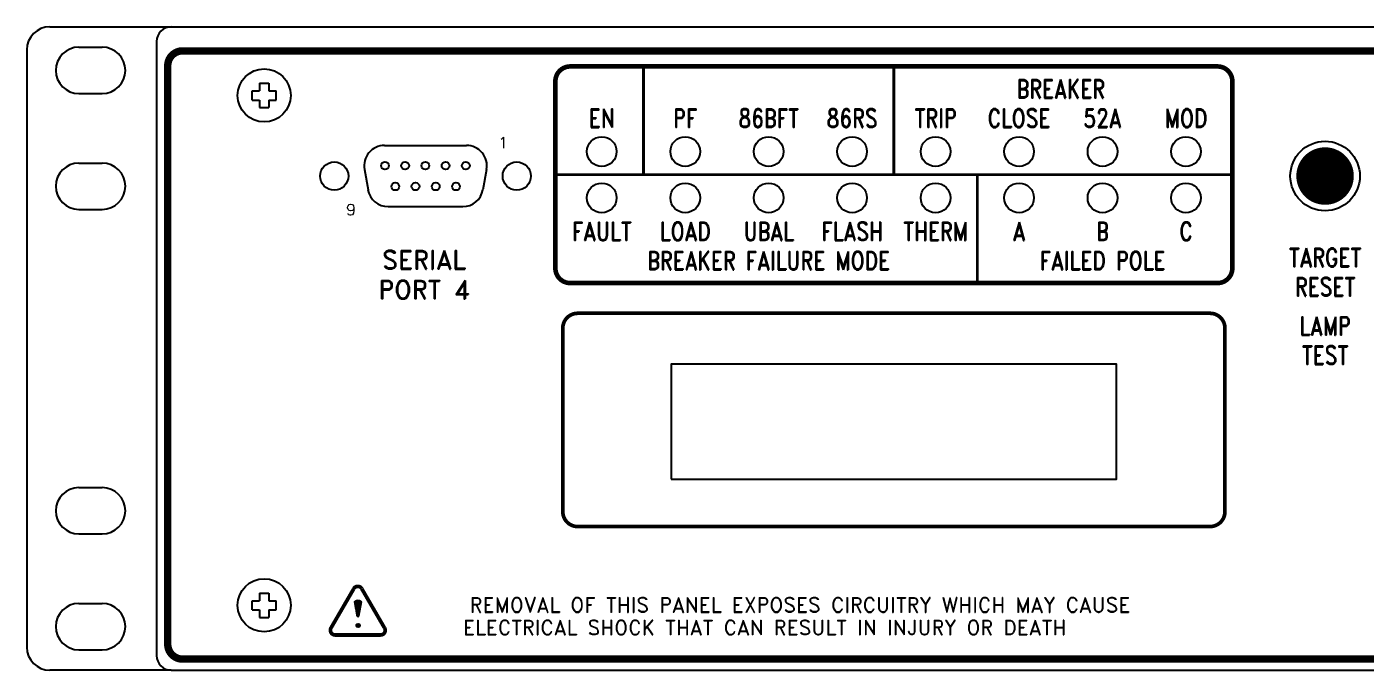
# Model space of a CAD drawing. Extents: x 2.2 to 21.2, y 6.6 to 10.5.
# Drawn here: x 2.25 to 9.47, y 7.02 to 10.49 of the extents above; entities that cross this region are included whole.
import ezdxf
from ezdxf.enums import TextEntityAlignment as Align

# ---------------------------------------------------------------- set-up
doc = ezdxf.new("R2010")
doc.units = 0
doc.header["$MEASUREMENT"] = 0
doc.layers.get('0').update_dxf_attribs({"linetype": 'CONTINUOUS'})
doc.styles.add('ROMAND', font='ROMAND', dxfattribs={"width": 0.875})
doc.styles.add('ROMANS', font='ROMANS')

msp = doc.modelspace()

# ---------------------------------------------------------------- linework, layer by layer
for p, q in [((2.375, 10.49), (3.03, 10.49)), ((2.5315, 10.38), (2.6565, 10.38)), ((2.5315, 10.13), (2.6565, 10.13)), ((2.5315, 9.755), (2.6565, 9.755)), ((2.5315, 9.505), (2.6565, 9.505)), ((2.5315, 8.005), (2.6565, 8.005)), ((2.5315, 7.755), (2.6565, 7.755)), ((2.5315, 7.38), (2.6565, 7.38)), ((2.5315, 7.13), (2.6565, 7.13)), ((3.029, 7.02), (20.471, 7.02))]:
    msp.add_line(p, q)
at = {"extrusion": (0, 1, 0)}
for p, q in [((3.03, 10.49), (20.47, 10.49)), ((2.25, 10.365), (2.25, 7.145)), ((3.029, 7.02), (2.375, 7.02))]:
    msp.add_line(p, q, dxfattribs=at)
at = {"linetype": 'CONTINUOUS'}
for p, q in [((2.95, 10.41), (2.95, 7.099)), ((3.505, 10.1851), (3.505, 10.145)), ((3.505, 10.1851), (3.555, 10.1851)), ((3.555, 10.1851), (3.555, 10.145)), ((3.4649, 10.095), (3.4649, 10.145)), ((3.4649, 10.145), (3.505, 10.145)), ((3.555, 10.145), (3.5951, 10.145)), ((3.5951, 10.095), (3.5951, 10.145)), ((3.4649, 10.095), (3.505, 10.095)), ((3.505, 10.095), (3.505, 10.0549)), ((3.505, 10.0549), (3.555, 10.0549)), ((3.555, 10.095), (3.5951, 10.095)), ((3.555, 10.095), (3.555, 10.0549)), ((3.4648, 7.345), (3.4648, 7.395)), ((3.4648, 7.395), (3.5049, 7.395)), ((3.5049, 7.4351), (3.5049, 7.395)), ((3.5049, 7.4351), (3.555, 7.4351)), ((3.555, 7.4351), (3.555, 7.395)), ((3.555, 7.395), (3.595, 7.395)), ((3.595, 7.345), (3.595, 7.395)), ((4.0184, 7.3893), (4.032, 7.3122)), ((4.0193, 7.3843), (4.0193, 7.3911)), ((4.02, 7.3807), (4.02, 7.3915)), ((4.021, 7.375), (4.021, 7.392)), ((4.022, 7.3694), (4.022, 7.3925)), ((4.023, 7.3637), (4.023, 7.393)), ((4.024, 7.358), (4.024, 7.3934)), ((4.025, 7.3524), (4.025, 7.3938)), ((4.026, 7.3467), (4.026, 7.3941)), ((4.027, 7.341), (4.027, 7.3944)), ((4.028, 7.3354), (4.028, 7.3947)), ((4.029, 7.3297), (4.029, 7.3949)), ((4.03, 7.324), (4.03, 7.3951)), ((4.031, 7.3183), (4.031, 7.3953)), ((4.032, 7.3127), (4.032, 7.3954)), ((4.033, 7.311), (4.033, 7.3955)), ((4.034, 7.3105), (4.034, 7.3956)), ((4.035, 7.3103), (4.035, 7.3956)), ((4.036, 7.3103), (4.036, 7.3956)), ((4.037, 7.3105), (4.037, 7.3956)), ((4.038, 7.311), (4.038, 7.3955)), ((4.0523, 7.3893), (4.0386, 7.3122)), ((4.0388, 7.3133), (4.0388, 7.3955)), ((4.04, 7.3198), (4.04, 7.3953)), ((4.041, 7.3254), (4.041, 7.3951)), ((4.042, 7.3311), (4.042, 7.3949)), ((4.043, 7.3367), (4.043, 7.3947)), ((4.044, 7.3424), (4.044, 7.3944)), ((4.045, 7.348), (4.045, 7.3941)), ((4.0458, 7.3528), (4.0458, 7.394)), ((4.047, 7.3593), (4.047, 7.3934)), ((4.048, 7.365), (4.048, 7.393)), ((4.049, 7.3706), (4.049, 7.3926)), ((4.05, 7.3763), (4.05, 7.3923)), ((4.0508, 7.381), (4.0508, 7.3918)), ((4.0515, 7.3848), (4.0515, 7.3914)), ((3.4648, 7.345), (3.5049, 7.345)), ((3.5049, 7.345), (3.5049, 7.3049)), ((3.5049, 7.3049), (3.555, 7.3049)), ((3.555, 7.345), (3.595, 7.345)), ((3.555, 7.345), (3.555, 7.3049)), ((4.028, 7.257), (4.028, 7.266)), ((4.029, 7.2555), (4.029, 7.2675)), ((4.03, 7.2545), (4.03, 7.2685)), ((4.031, 7.2537), (4.031, 7.2693)), ((4.031, 7.2537), (4.031, 7.2692)), ((4.032, 7.2531), (4.032, 7.2699)), ((4.033, 7.2526), (4.033, 7.2703)), ((4.0341, 7.2523), (4.0341, 7.2707)), ((4.0351, 7.2521), (4.0351, 7.2708)), ((4.0361, 7.252), (4.0361, 7.2709)), ((4.037, 7.252), (4.037, 7.2708)), ((4.038, 7.2521), (4.038, 7.2708)), ((4.039, 7.2523), (4.039, 7.2706)), ((4.04, 7.2527), (4.04, 7.2702)), ((4.041, 7.2532), (4.041, 7.2698)), ((4.0422, 7.2539), (4.0422, 7.269)), ((4.043, 7.2547), (4.043, 7.2683)), ((4.044, 7.2558), (4.044, 7.2671)), ((4.045, 7.2573), (4.045, 7.2657))]:
    msp.add_line(p, q, dxfattribs=at)
for points, const_width in [([(3.09, 10.36), (20.41, 10.36, -0.414214), (20.49, 10.28), (20.49, 7.16, -0.414214), (20.41, 7.08), (3.09, 7.08, -0.414214), (3.01, 7.16), (3.01, 10.28, -0.414214)], 0.04), ([(9.1725, 9.685, 1), (9.3275, 9.685, 1)], 0.155), ([(5.22, 8.9448), (8.63, 8.9448, -0.414214), (8.71, 8.8648), (8.71, 7.8748, -0.414214), (8.63, 7.7948), (5.22, 7.7948, -0.414214), (5.14, 7.8748), (5.14, 8.8648, -0.414214)], 0.02)]:
    msp.add_lwpolyline(points, format="xyb", close=True, dxfattribs=dict(const_width=const_width))
at = {"linetype": 'CONTINUOUS', "const_width": 0.025}
msp.add_lwpolyline([(5.18, 10.2761), (8.67, 10.2761, -0.414214), (8.75, 10.1961), (8.75, 9.1879, -0.414214), (8.67, 9.1079), (5.18, 9.1079, -0.414214), (5.1, 9.1879), (5.1, 10.1961, -0.414214)], format="xyb", close=True, dxfattribs=at)
at = {"linetype": 'CONTINUOUS'}
for points, const_width in [([(5.575, 9.692), (5.575, 10.2761)], 0.015), ([(6.925, 9.692), (6.925, 10.2761)], 0.015), ([(5.1, 9.692), (8.75, 9.692)], 0.015), ([(7.375, 9.692), (7.375, 9.1079)], 0.015), ([(3.89, 7.2476), (4.0129, 7.4592)], 0.02), ([(4.179, 7.2476), (4.0562, 7.4592)], 0.02), ([(3.9117, 7.21), (4.1574, 7.21)], 0.02)]:
    msp.add_lwpolyline(points, dxfattribs=dict(at, const_width=const_width))
for points in [[(4.179, 9.85, 0.466308), (4.0707, 9.7209, 0.466308)], [(4.7293, 9.7209, 0.466308), (4.621, 9.85, 0.466308)], [(4.0897, 9.6109, 0.36397), (4.198, 9.52, 0.36397)], [(4.601, 9.52, 0.36397), (4.7093, 9.6109, 0.36397)]]:
    msp.add_lwpolyline(points, format="xyb")
for points in [[(4.179, 9.85), (4.621, 9.85)], [(4.07, 9.721), (4.09, 9.611)], [(4.729, 9.721), (4.709, 9.611)], [(4.198, 9.52), (4.601, 9.52)]]:
    msp.add_lwpolyline(points)
msp.add_lwpolyline([(5.7249, 8.0511), (8.1249, 8.0511), (8.1249, 8.6711), (5.7249, 8.6711)], close=True)
at = {"linetype": 'CONTINUOUS', "const_width": 0.02}
for points in [[(4.0561, 7.4598, 0.575689), (4.0128, 7.4598, 0.575689)], [(3.8904, 7.2485, 0.563069), (3.9124, 7.2099, 0.563069)], [(4.1573, 7.21, 0.578182), (4.1791, 7.2475, 0.578182)]]:
    msp.add_lwpolyline(points, format="xyb", dxfattribs=at)
for centre, radius in [((3.53, 10.12), 0.1432), ((5.35, 9.817), 0.08), ((5.8, 9.817), 0.08), ((6.25, 9.817), 0.08), ((6.7, 9.817), 0.08), ((7.15, 9.817), 0.08), ((7.6, 9.817), 0.08), ((8.05, 9.817), 0.08), ((8.5, 9.817), 0.08), ((9.25, 9.685), 0.1875), ((3.908, 9.685), 0.076), ((4.181, 9.741), 0.021), ((4.29, 9.741), 0.021), ((4.399, 9.741), 0.021), ((4.508, 9.741), 0.021), ((4.617, 9.741), 0.021), ((4.892, 9.685), 0.076), ((4.237, 9.629), 0.021), ((4.346, 9.629), 0.021), ((4.455, 9.629), 0.021), ((4.564, 9.629), 0.021), ((5.35, 9.567), 0.08), ((5.8, 9.567), 0.08), ((6.25, 9.567), 0.08), ((6.7, 9.567), 0.08), ((7.15, 9.567), 0.08), ((7.6, 9.567), 0.08), ((8.05, 9.567), 0.08), ((8.5, 9.567), 0.08), ((3.5299, 7.37), 0.1432)]:
    msp.add_circle(centre, radius)
at = {"linetype": 'CONTINUOUS'}
msp.add_circle((4.0364, 7.2615), 0.00949, dxfattribs=at)
for centre, radius, start, end in [((2.375, 10.365), 0.125, 90, 180), ((3.03, 10.41), 0.08, 90, 180), ((2.5315, 10.255), 0.125, 90, 270), ((2.6565, 10.255), 0.125, 270, 90), ((2.5315, 9.63), 0.125, 90, 270), ((2.6565, 9.63), 0.125, 270, 90), ((2.5315, 7.88), 0.125, 90, 270), ((2.6565, 7.88), 0.125, 270, 90), ((2.5315, 7.255), 0.125, 90, 270), ((2.6565, 7.255), 0.125, 270, 90), ((2.375, 7.145), 0.125, 180, 270), ((3.029, 7.099), 0.079, 180, 270)]:
    msp.add_arc(centre, radius, start, end)
for centre, radius, start, end in [((4.0207, 7.3893), 0.00229, 114.49541, 180.06965), ((4.0357, 7.3636), 0.0321, 60.12008, 119.73686), ((4.0505, 7.3899), 0.00185, 340.81126, 53.76366), ((4.034, 7.3127), 0.002, 190.0021, 236.70481), ((4.0354, 7.3147), 0.00443, 235.16113, 301.44945), ((4.0366, 7.3126), 0.002, 303.18371, 349.95683)]:
    msp.add_arc(centre, radius, start, end, dxfattribs=at)

# ---------------------------------------------------------------- texts
at = {"linetype": 'CONTINUOUS', "style": 'ROMAND', "width": 0.8}
for s, p in [('BREAKER', (7.825, 10.105)), ('EN', (5.35, 9.947)), ('PF', (5.8, 9.947)), ('86BFT', (6.25, 9.947)), ('86RS', (6.7, 9.947)), ('TRIP', (7.15, 9.947)), ('CLOSE', (7.6, 9.947)), ('52A', (8.05, 9.947)), ('MOD', (8.5, 9.947)), ('FAULT', (5.35, 9.337)), ('LOAD', (5.8, 9.337)), ('UBAL', (6.25, 9.337)), ('FLASH', (6.7, 9.337)), ('THERM', (7.15, 9.337)), ('A', (7.6, 9.337)), ('B', (8.05, 9.337)), ('C', (8.5, 9.337)), ('BREAKER FAILURE MODE', (6.25, 9.179)), ('FAILED POLE', (8.05, 9.179)), ('TARGET', (9.25, 9.1957)), ('RESET', (9.25, 9.0379)), ('LAMP', (9.25, 8.8265)), ('TEST', (9.25, 8.6686))]:
    msp.add_text(s, height=0.1, dxfattribs=at).set_placement(p, align=Align.CENTER)
at = {"linetype": 'CONTINUOUS'}
for s, height, style, p in [('1', 0.06, 'ROMANS', (4.818, 9.8352)), ('9', 0.06, 'ROMANS', (3.9978, 9.4738)), ('SERIAL', 0.1, 'ROMAND', (4.3908, 9.1829)), ('PORT 4', 0.1, 'ROMAND', (4.3921, 9.0221)), ('REMOVAL OF THIS PANEL EXPOSES CIRCUITRY WHICH MAY CAUSE ', 0.08, 'ROMAND', (6.447, 7.332)), ('ELECTRICAL SHOCK THAT CAN RESULT IN INJURY OR DEATH', 0.08, 'ROMAND', (6.2279, 7.21))]:
    msp.add_text(s, height=height, dxfattribs=dict(at, style=style)).set_placement(p, align=Align.CENTER)

doc.saveas('drawing.dxf')
